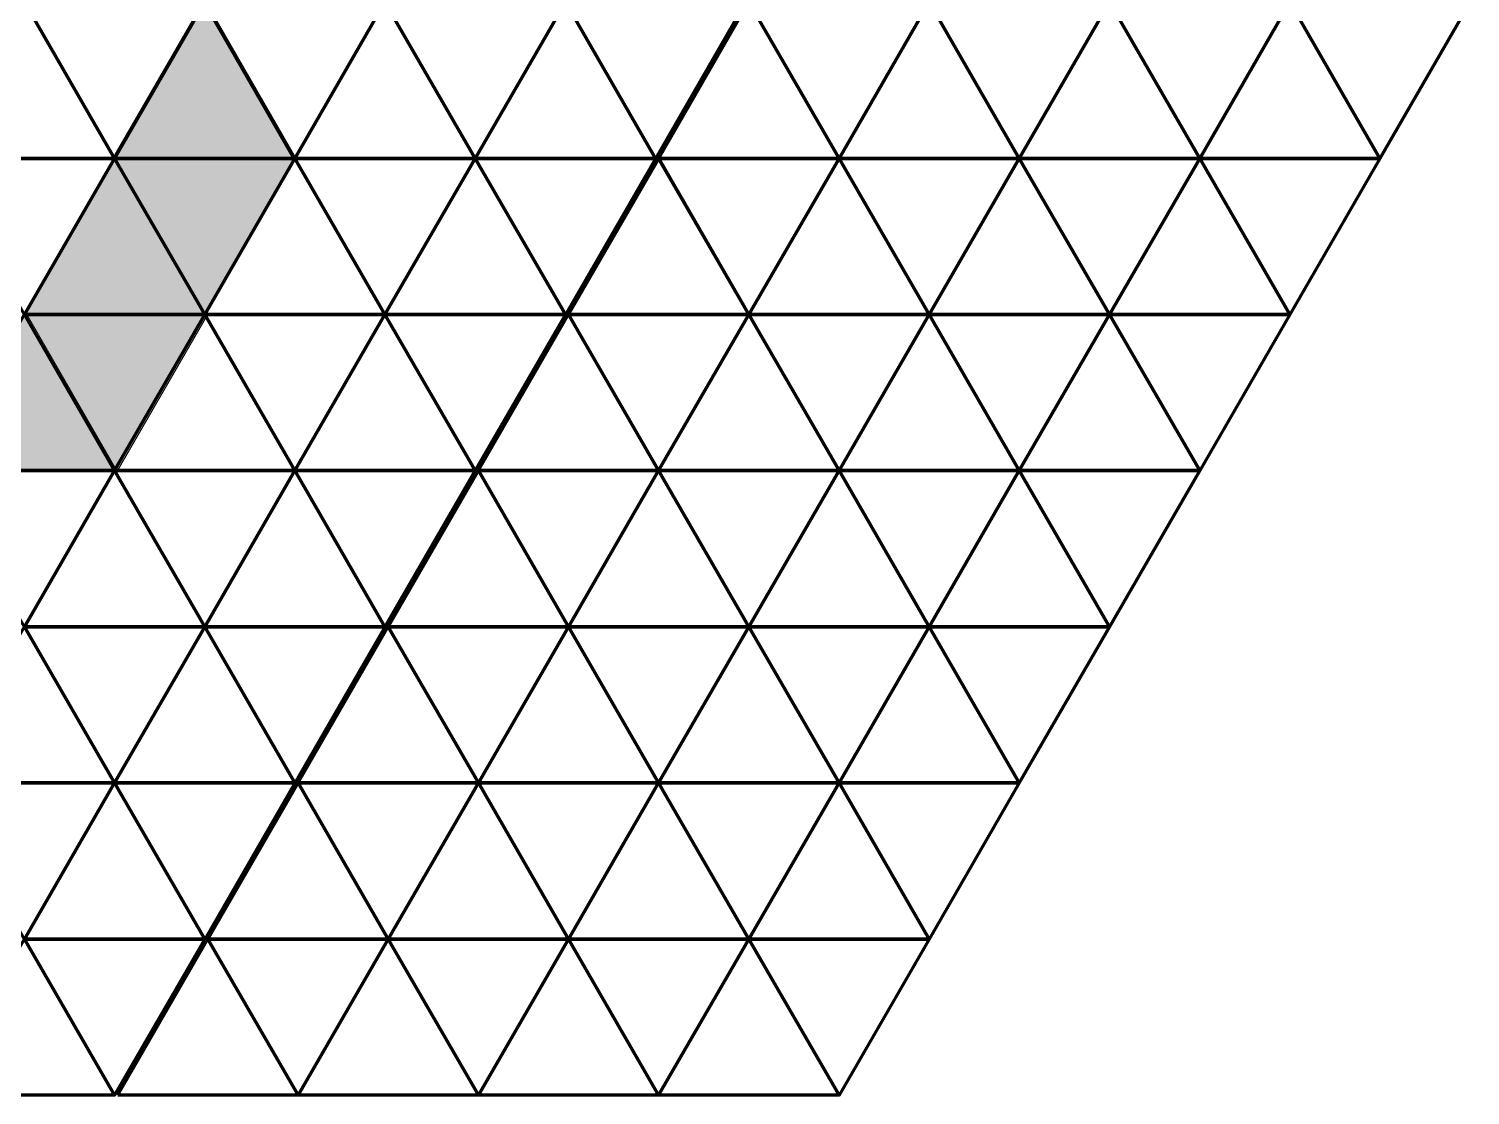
# Model space of a CAD drawing. Header units: inches. Extents: x 18 to 882, y -1167 to -33.
# Drawn here: x 609.1 to 754.1, y -347.3 to -240 of the extents above; entities that cross this region are included whole.
import ezdxf

# ---------------------------------------------------------------- set-up
doc = ezdxf.new("R2010")
doc.units = ezdxf.units.IN
doc.header["$MEASUREMENT"] = 0
doc.layers.add('Layer 1', color=7, linetype='Continuous')

# ---------------------------------------------------------------- blocks, each defined once
blk = doc.blocks.new('block 12')
at = {"layer": 'Layer 1', "true_color": 0xa7a9ab}
h = blk.add_hatch(color=253, dxfattribs=at)
h.dxf.hatch_style = 2
h.paths.add_polyline_path([(617.56, -253.12), (626.63, -237.41), (635.69, -253.12)])
h = blk.add_hatch(color=253, dxfattribs=at)
h.dxf.hatch_style = 2
h.paths.add_polyline_path([(608.75, -268.81), (617.82, -253.11), (626.88, -268.81)])
h = blk.add_hatch(color=253, dxfattribs=at)
h.dxf.hatch_style = 2
h.paths.add_polyline_path([(635.95, -253.1), (626.88, -268.8), (617.82, -253.1)])
h = blk.add_hatch(color=253, dxfattribs=at)
h.dxf.hatch_style = 2
h.paths.add_polyline_path([(599.56, -284.54), (608.62, -268.83), (617.69, -284.54)])
h = blk.add_hatch(color=253, dxfattribs=at)
h.dxf.hatch_style = 2
h.paths.add_polyline_path([(627.11, -268.82), (618.04, -284.53), (608.98, -268.82)])
at = {"layer": 'Layer 1', "lineweight": 0}
for points in [[(617.56, -253.12), (626.63, -237.41), (635.69, -253.12), (617.56, -253.12)], [(608.75, -268.81), (617.82, -253.11), (626.88, -268.81), (608.75, -268.81)], [(635.95, -253.1), (626.88, -268.8), (617.82, -253.1), (635.95, -253.1)], [(599.56, -284.54), (608.62, -268.83), (617.69, -284.54), (599.56, -284.54)], [(627.11, -268.82), (618.04, -284.53), (608.98, -268.82), (627.11, -268.82)]]:
    blk.add_lwpolyline(points, dxfattribs=at)
blk = doc.blocks.new('block 13')
at = {"layer": 'Layer 1', "color": 179, "lineweight": 70, "true_color": 0x231f20}
for points in [[(599.63, -253.09), (608.7, -237.38), (617.76, -253.09), (599.63, -253.09)], [(626.83, -237.38), (617.76, -253.09), (608.7, -237.38), (626.83, -237.38)], [(617.76, -253.09), (626.83, -237.38), (635.9, -253.09), (617.76, -253.09)], [(644.96, -237.38), (635.9, -253.09), (626.83, -237.38), (644.96, -237.38)], [(635.9, -253.09), (644.96, -237.38), (654.03, -253.09), (635.9, -253.09)], [(663.1, -237.38), (654.03, -253.09), (644.96, -237.38), (663.1, -237.38)], [(654.03, -253.09), (663.1, -237.38), (672.17, -253.09), (654.03, -253.09)], [(681.23, -237.38), (672.17, -253.09), (663.1, -237.38), (681.23, -237.38)], [(672.49, -253.09), (681.55, -237.38), (690.62, -253.09), (672.49, -253.09)], [(699.69, -237.38), (690.62, -253.09), (681.55, -237.38), (699.69, -237.38)], [(690.62, -253.09), (699.69, -237.38), (708.75, -253.09), (690.62, -253.09)], [(717.82, -237.38), (708.75, -253.09), (699.69, -237.38), (717.82, -237.38)], [(708.75, -253.09), (717.82, -237.38), (726.89, -253.09), (708.75, -253.09)], [(735.95, -237.38), (726.89, -253.09), (717.82, -237.38), (735.95, -237.38)], [(726.89, -253.09), (735.95, -237.38), (745.02, -253.09), (726.89, -253.09)], [(754.09, -237.38), (745.02, -253.09), (735.95, -237.38), (754.09, -237.38)], [(617.76, -253.09), (608.7, -268.79), (599.63, -253.09), (617.76, -253.09)], [(608.7, -268.79), (617.76, -253.09), (626.83, -268.79), (608.7, -268.79)], [(635.9, -253.09), (626.83, -268.79), (617.76, -253.09), (635.9, -253.09)], [(626.83, -268.79), (635.9, -253.09), (644.96, -268.79), (626.83, -268.79)], [(654.03, -253.09), (644.96, -268.79), (635.9, -253.09), (654.03, -253.09)], [(644.96, -268.79), (654.03, -253.09), (663.1, -268.79), (644.96, -268.79)], [(672.17, -253.09), (663.1, -268.79), (654.03, -253.09), (672.17, -253.09)], [(663.42, -268.79), (672.49, -253.09), (681.55, -268.79), (663.42, -268.79)], [(690.62, -253.09), (681.55, -268.79), (672.48, -253.09), (690.62, -253.09)], [(681.55, -268.79), (690.62, -253.09), (699.69, -268.79), (681.55, -268.79)], [(708.75, -253.09), (699.69, -268.79), (690.62, -253.09), (708.75, -253.09)], [(699.69, -268.79), (708.75, -253.09), (717.82, -268.79), (699.69, -268.79)], [(726.89, -253.09), (717.82, -268.79), (708.75, -253.09), (726.89, -253.09)], [(717.82, -268.79), (726.89, -253.09), (735.95, -268.79), (717.82, -268.79)], [(745.02, -253.09), (735.95, -268.79), (726.89, -253.09), (745.02, -253.09)], [(599.63, -284.49), (608.7, -268.79), (617.76, -284.49), (599.63, -284.49)], [(626.83, -268.79), (617.76, -284.49), (608.7, -268.79), (626.83, -268.79)], [(617.76, -284.49), (626.83, -268.79), (635.9, -284.49), (617.76, -284.49)], [(644.96, -268.79), (635.9, -284.49), (626.83, -268.79), (644.96, -268.79)], [(635.9, -284.49), (644.96, -268.79), (654.03, -284.49), (635.9, -284.49)], [(663.1, -268.79), (654.03, -284.49), (644.96, -268.79), (663.1, -268.79)], [(654.35, -284.49), (663.42, -268.79), (672.48, -284.49), (654.35, -284.49)], [(681.55, -268.79), (672.48, -284.49), (663.42, -268.79), (681.55, -268.79)], [(672.48, -284.49), (681.55, -268.79), (690.62, -284.49), (672.48, -284.49)], [(699.69, -268.79), (690.62, -284.49), (681.55, -268.79), (699.69, -268.79)], [(690.62, -284.49), (699.69, -268.79), (708.75, -284.49), (690.62, -284.49)], [(717.82, -268.79), (708.75, -284.49), (699.69, -268.79), (717.82, -268.79)], [(708.75, -284.49), (717.82, -268.79), (726.89, -284.49), (708.75, -284.49)], [(735.95, -268.79), (726.89, -284.49), (717.82, -268.79), (735.95, -268.79)], [(617.76, -284.49), (608.7, -300.2), (599.63, -284.49), (617.76, -284.49)], [(608.7, -300.2), (617.76, -284.49), (626.83, -300.2), (608.7, -300.2)], [(635.9, -284.49), (626.83, -300.2), (617.76, -284.49), (635.9, -284.49)], [(626.83, -300.2), (635.9, -284.49), (644.96, -300.2), (626.83, -300.2)], [(654.03, -284.49), (644.96, -300.2), (635.9, -284.49), (654.03, -284.49)], [(645.28, -300.2), (654.35, -284.49), (663.42, -300.2), (645.28, -300.2)], [(672.48, -284.49), (663.42, -300.2), (654.35, -284.49), (672.48, -284.49)], [(663.42, -300.2), (672.48, -284.49), (681.55, -300.2), (663.42, -300.2)], [(690.62, -284.49), (681.55, -300.2), (672.48, -284.49), (690.62, -284.49)], [(681.55, -300.2), (690.62, -284.49), (699.69, -300.2), (681.55, -300.2)], [(708.75, -284.49), (699.69, -300.2), (690.62, -284.49), (708.75, -284.49)], [(699.69, -300.2), (708.75, -284.49), (717.82, -300.2), (699.69, -300.2)], [(726.89, -284.49), (717.82, -300.2), (708.75, -284.49), (726.89, -284.49)], [(599.63, -315.9), (608.7, -300.2), (617.76, -315.9), (599.63, -315.9)], [(626.83, -300.2), (617.76, -315.9), (608.7, -300.2), (626.83, -300.2)], [(617.76, -315.9), (626.83, -300.2), (635.9, -315.9), (617.76, -315.9)], [(644.96, -300.2), (635.9, -315.9), (626.83, -300.2), (644.96, -300.2)], [(636.22, -315.9), (645.28, -300.2), (654.35, -315.9), (636.22, -315.9)], [(663.42, -300.2), (654.35, -315.9), (645.28, -300.2), (663.42, -300.2)], [(654.35, -315.9), (663.42, -300.2), (672.48, -315.9), (654.35, -315.9)], [(681.55, -300.2), (672.48, -315.9), (663.42, -300.2), (681.55, -300.2)], [(672.48, -315.9), (681.55, -300.2), (690.62, -315.9), (672.48, -315.9)], [(699.69, -300.2), (690.62, -315.9), (681.55, -300.2), (699.69, -300.2)], [(690.62, -315.9), (699.69, -300.2), (708.75, -315.9), (690.62, -315.9)], [(717.82, -300.2), (708.75, -315.9), (699.69, -300.2), (717.82, -300.2)], [(617.76, -315.9), (608.7, -331.61), (599.63, -315.9), (617.76, -315.9)], [(608.7, -331.61), (617.76, -315.9), (626.83, -331.61), (608.7, -331.61)], [(635.9, -315.9), (626.83, -331.61), (617.76, -315.9), (635.9, -315.9)], [(627.15, -331.61), (636.22, -315.9), (645.28, -331.61), (627.15, -331.61)], [(654.35, -315.9), (645.28, -331.61), (636.22, -315.9), (654.35, -315.9)], [(645.28, -331.61), (654.35, -315.9), (663.42, -331.61), (645.28, -331.61)], [(672.48, -315.9), (663.42, -331.61), (654.35, -315.9), (672.48, -315.9)], [(663.42, -331.61), (672.48, -315.9), (681.55, -331.61), (663.42, -331.61)], [(690.62, -315.9), (681.55, -331.61), (672.48, -315.9), (690.62, -315.9)], [(681.55, -331.61), (690.62, -315.9), (699.69, -331.61), (681.55, -331.61)], [(708.75, -315.9), (699.69, -331.61), (690.62, -315.9), (708.75, -315.9)], [(599.63, -347.31), (608.7, -331.61), (617.76, -347.31), (599.63, -347.31)], [(626.83, -331.61), (617.76, -347.31), (608.7, -331.61), (626.83, -331.61)], [(618.08, -347.31), (627.15, -331.61), (636.22, -347.31), (618.08, -347.31)], [(645.28, -331.61), (636.22, -347.31), (627.15, -331.61), (645.28, -331.61)], [(636.22, -347.31), (645.28, -331.61), (654.35, -347.31), (636.22, -347.31)], [(663.42, -331.61), (654.35, -347.31), (645.28, -331.61), (663.42, -331.61)], [(654.35, -347.31), (663.42, -331.61), (672.48, -347.31), (654.35, -347.31)], [(681.55, -331.61), (672.48, -347.31), (663.42, -331.61), (681.55, -331.61)], [(672.48, -347.31), (681.55, -331.61), (690.62, -347.31), (672.48, -347.31)], [(699.69, -331.61), (690.62, -347.31), (681.55, -331.61), (699.69, -331.61)]]:
    blk.add_lwpolyline(points, dxfattribs=at)
blk = doc.blocks.new('block 11')
at = {"layer": 'Layer 1'}
for name in ['block 13', 'block 12']:
    blk.add_blockref(name, (0, 0), dxfattribs=at)

msp = doc.modelspace()

# ---------------------------------------------------------------- block references
at = {"layer": 'Layer 1'}
msp.add_blockref('block 11', (0, 0), dxfattribs=at)

doc.saveas('drawing.dxf')
